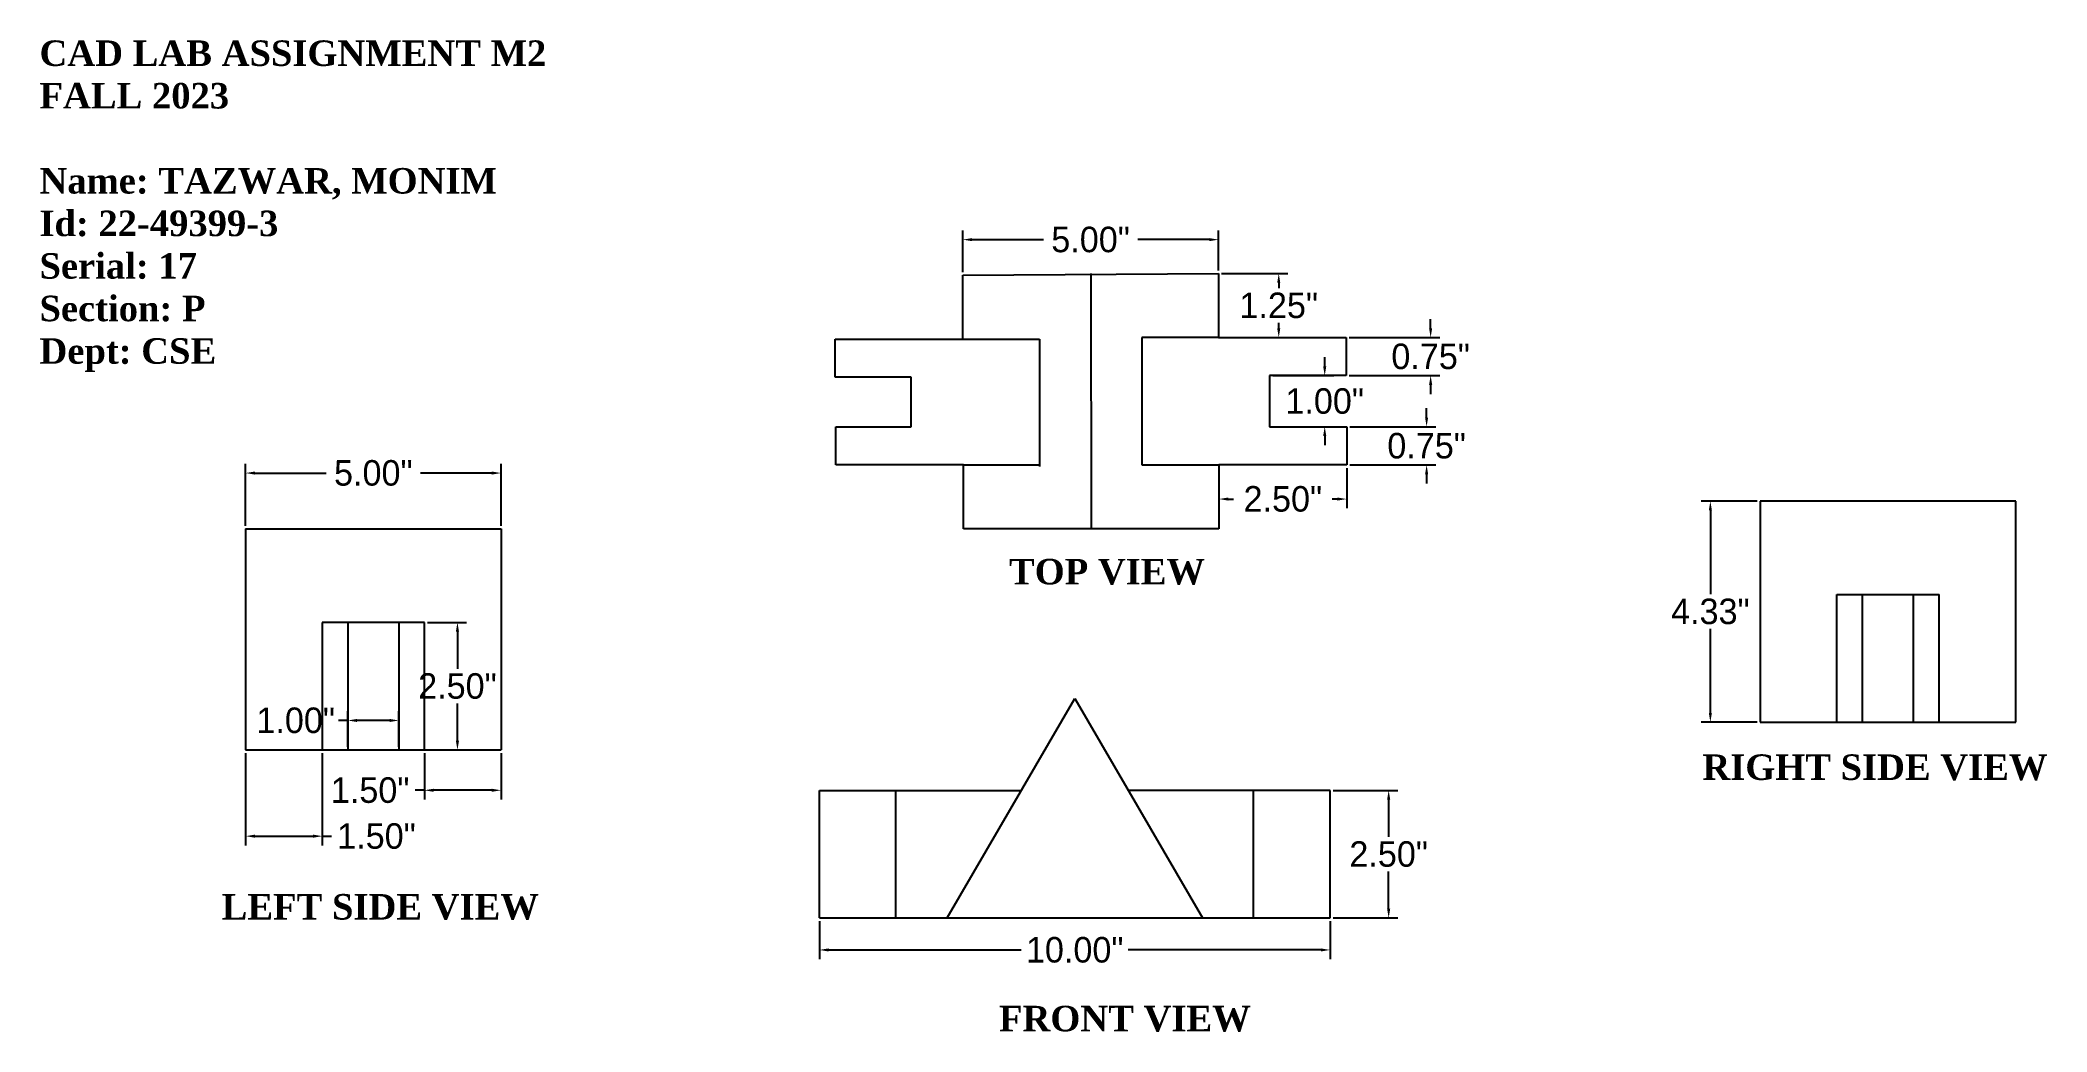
# Model space of a CAD drawing. Header units: inches. Extents: x 28.6 to 67.9, y 4.8 to 24.2.
import ezdxf

# ---------------------------------------------------------------- set-up
doc = ezdxf.new("R2010")
doc.units = ezdxf.units.IN
doc.header["$MEASUREMENT"] = 0
doc.dimstyles.get("Standard").update_dxf_attribs({"dimtxt": 0.5, "dimasz": 0.18, "dimexe": 0.18, "dimexo": 0.0625, "dimgap": 0.09, "dimtad": 0, "dimtih": 1, "dimtoh": 1, "dimzin": 0, "dimdsep": 46, "dimlunit": 3, "dimtxsty": 'Standard', "dimcen": 0.09, "dimclrt": 5, "dimadec": 0, "dimazin": 0, "dimtfac": 1, "dimtofl": 0, "dimtmove": 0, "dimatfit": 3, "dimfxl": 1, "dimtolj": 1, "dimtzin": 0, "dimarcsym": 0})

# ---------------------------------------------------------------- blocks, each defined once
blk = doc.blocks.new('*D40')
at = {"color": 0, "lineweight": -2}
for p, q in [((46.671, 19.694), (46.671, 20.509)), ((51.675, 19.727), (51.675, 20.509)), ((46.851, 20.329), (48.25, 20.329)), ((51.495, 20.329), (50.097, 20.329))]:
    blk.add_line(p, q, dxfattribs=at)
at = {"color": 0}
for points in [[(46.851, 20.359), (46.851, 20.299), (46.671, 20.329)], [(51.495, 20.359), (51.495, 20.299), (51.675, 20.329)]]:
    blk.add_solid(points, dxfattribs=at)
at = {"layer": 'Defpoints', "color": 0}
for p in [(51.675, 20.329), (51.675, 19.664), (46.671, 19.632)]:
    blk.add_point(p, dxfattribs=at)
at = {"color": 5, "insert": (49.173, 20.329), "char_height": 0.5, "attachment_point": 5}
blk.add_mtext('\\A1;5.00"', dxfattribs=at)
blk = doc.blocks.new('*D41')
at = {"color": 0, "lineweight": -2}
for p, q in [((51.738, 19.664), (53.037, 19.664)), ((52.857, 19.484), (52.857, 19.379)), ((52.857, 18.594), (52.857, 18.699)), ((51.738, 18.414), (53.037, 18.414))]:
    blk.add_line(p, q, dxfattribs=at)
at = {"color": 0}
for points in [[(52.827, 19.484), (52.887, 19.484), (52.857, 19.664)], [(52.827, 18.594), (52.887, 18.594), (52.857, 18.414)]]:
    blk.add_solid(points, dxfattribs=at)
at = {"layer": 'Defpoints', "color": 0}
for p in [(51.675, 19.664), (52.857, 19.664), (51.675, 18.414)]:
    blk.add_point(p, dxfattribs=at)
at = {"color": 5, "insert": (52.857, 19.039), "char_height": 0.5, "attachment_point": 5}
blk.add_mtext('\\A1;1.25"', dxfattribs=at)
blk = doc.blocks.new('*D42')
at = {"color": 0, "lineweight": -2}
for p, q in [((55.831, 18.594), (55.831, 18.774)), ((54.238, 18.414), (56.011, 18.414)), ((54.238, 17.664), (56.011, 17.664)), ((55.831, 17.484), (55.831, 17.304))]:
    blk.add_line(p, q, dxfattribs=at)
at = {"color": 0}
for points in [[(55.801, 18.594), (55.861, 18.594), (55.831, 18.414)], [(55.801, 17.484), (55.861, 17.484), (55.831, 17.664)]]:
    blk.add_solid(points, dxfattribs=at)
at = {"layer": 'Defpoints', "color": 0}
for p in [(54.175, 18.414), (55.831, 18.414), (54.175, 17.664)]:
    blk.add_point(p, dxfattribs=at)
at = {"color": 5, "insert": (55.831, 18.039), "char_height": 0.5, "attachment_point": 5}
blk.add_mtext('\\A1;0.75"', dxfattribs=at)
blk = doc.blocks.new('*D43')
at = {"color": 0, "lineweight": -2}
for p, q in [((53.757, 17.844), (53.757, 18.024)), ((52.738, 17.664), (53.937, 17.664)), ((52.738, 16.664), (53.937, 16.664)), ((53.757, 16.484), (53.757, 16.304))]:
    blk.add_line(p, q, dxfattribs=at)
at = {"color": 0}
for points in [[(53.727, 17.844), (53.787, 17.844), (53.757, 17.664)], [(53.727, 16.484), (53.787, 16.484), (53.757, 16.664)]]:
    blk.add_solid(points, dxfattribs=at)
at = {"layer": 'Defpoints', "color": 0}
for p in [(52.675, 17.664), (53.757, 17.664), (52.675, 16.664)]:
    blk.add_point(p, dxfattribs=at)
at = {"color": 5, "insert": (53.757, 17.164), "char_height": 0.5, "attachment_point": 5}
blk.add_mtext('\\A1;1.00"', dxfattribs=at)
blk = doc.blocks.new('*D44')
at = {"color": 0, "lineweight": -2}
for p, q in [((55.752, 16.844), (55.752, 17.024)), ((54.25, 16.664), (55.932, 16.664)), ((54.25, 15.914), (55.932, 15.914)), ((55.752, 15.734), (55.752, 15.554))]:
    blk.add_line(p, q, dxfattribs=at)
at = {"color": 0}
for points in [[(55.722, 16.844), (55.782, 16.844), (55.752, 16.664)], [(55.722, 15.734), (55.782, 15.734), (55.752, 15.914)]]:
    blk.add_solid(points, dxfattribs=at)
at = {"layer": 'Defpoints', "color": 0}
for p in [(54.187, 16.664), (55.752, 16.664), (54.187, 15.914)]:
    blk.add_point(p, dxfattribs=at)
at = {"color": 5, "insert": (55.752, 16.289), "char_height": 0.5, "attachment_point": 5}
blk.add_mtext('\\A1;0.75"', dxfattribs=at)
blk = doc.blocks.new('*D45')
at = {"color": 0, "lineweight": -2}
for p, q in [((51.687, 15.852), (51.687, 15.067)), ((54.187, 15.852), (54.187, 15.067)), ((51.867, 15.247), (51.972, 15.247)), ((54.007, 15.247), (53.902, 15.247))]:
    blk.add_line(p, q, dxfattribs=at)
at = {"color": 0}
for points in [[(51.867, 15.277), (51.867, 15.217), (51.687, 15.247)], [(54.007, 15.277), (54.007, 15.217), (54.187, 15.247)]]:
    blk.add_solid(points, dxfattribs=at)
at = {"layer": 'Defpoints', "color": 0}
for p in [(51.687, 15.914), (54.187, 15.914), (51.687, 15.247)]:
    blk.add_point(p, dxfattribs=at)
at = {"color": 5, "insert": (52.937, 15.247), "char_height": 0.5, "attachment_point": 5}
blk.add_mtext('\\A1;2.50"', dxfattribs=at)
blk = doc.blocks.new('*D46')
at = {"color": 0, "lineweight": -2}
for p, q in [((43.862, 6.976), (43.862, 6.233)), ((53.862, 6.976), (53.862, 6.233)), ((44.042, 6.413), (47.814, 6.413)), ((53.682, 6.413), (49.911, 6.413))]:
    blk.add_line(p, q, dxfattribs=at)
at = {"color": 0}
for points in [[(44.042, 6.443), (44.042, 6.383), (43.862, 6.413)], [(53.682, 6.443), (53.682, 6.383), (53.862, 6.413)]]:
    blk.add_solid(points, dxfattribs=at)
at = {"layer": 'Defpoints', "color": 0}
for p in [(43.862, 7.039), (53.862, 7.039), (53.862, 6.413)]:
    blk.add_point(p, dxfattribs=at)
at = {"color": 5, "insert": (48.862, 6.413), "char_height": 0.5, "attachment_point": 5}
blk.add_mtext('\\A1;10.00"', dxfattribs=at)
blk = doc.blocks.new('*D47')
at = {"color": 0, "lineweight": -2}
for p, q in [((53.925, 9.539), (55.189, 9.539)), ((55.009, 9.359), (55.009, 8.629)), ((55.009, 7.219), (55.009, 7.949)), ((53.925, 7.039), (55.189, 7.039))]:
    blk.add_line(p, q, dxfattribs=at)
at = {"color": 0}
for points in [[(54.979, 9.359), (55.039, 9.359), (55.009, 9.539)], [(54.979, 7.219), (55.039, 7.219), (55.009, 7.039)]]:
    blk.add_solid(points, dxfattribs=at)
at = {"layer": 'Defpoints', "color": 0}
for p in [(53.862, 9.539), (55.009, 9.539), (53.862, 7.039)]:
    blk.add_point(p, dxfattribs=at)
at = {"color": 5, "insert": (55.009, 8.289), "char_height": 0.5, "attachment_point": 5}
blk.add_mtext('\\A1;2.50"', dxfattribs=at)
blk = doc.blocks.new('*D48')
at = {"color": 0, "lineweight": -2}
for p, q in [((32.629, 14.724), (32.629, 15.936)), ((32.809, 15.756), (34.206, 15.756)), ((37.449, 15.756), (36.052, 15.756)), ((37.629, 14.724), (37.629, 15.936))]:
    blk.add_line(p, q, dxfattribs=at)
at = {"color": 0}
for points in [[(32.809, 15.786), (32.809, 15.726), (32.629, 15.756)], [(37.449, 15.786), (37.449, 15.726), (37.629, 15.756)]]:
    blk.add_solid(points, dxfattribs=at)
at = {"layer": 'Defpoints', "color": 0}
for p in [(32.629, 15.756), (32.629, 14.661), (37.629, 14.661)]:
    blk.add_point(p, dxfattribs=at)
at = {"color": 5, "insert": (35.129, 15.756), "char_height": 0.5, "attachment_point": 5}
blk.add_mtext('\\A1;5.00"', dxfattribs=at)
blk = doc.blocks.new('*D49')
at = {"color": 0, "lineweight": -2}
for p, q in [((36.192, 12.831), (36.956, 12.831)), ((36.776, 12.651), (36.776, 11.921)), ((36.776, 10.511), (36.776, 11.241)), ((36.192, 10.331), (36.956, 10.331))]:
    blk.add_line(p, q, dxfattribs=at)
at = {"color": 0}
for points in [[(36.746, 12.651), (36.806, 12.651), (36.776, 12.831)], [(36.746, 10.511), (36.806, 10.511), (36.776, 10.331)]]:
    blk.add_solid(points, dxfattribs=at)
at = {"layer": 'Defpoints', "color": 0}
for p in [(36.129, 12.831), (36.776, 12.831), (36.129, 10.331)]:
    blk.add_point(p, dxfattribs=at)
at = {"color": 5, "insert": (36.776, 11.581), "char_height": 0.5, "attachment_point": 5}
blk.add_mtext('\\A1;2.50"', dxfattribs=at)
blk = doc.blocks.new('*D50')
at = {"color": 0, "lineweight": -2}
for p, q in [((36.129, 10.269), (36.129, 9.361)), ((37.629, 10.269), (37.629, 9.361)), ((36.129, 9.541), (35.949, 9.541)), ((37.449, 9.541), (36.309, 9.541))]:
    blk.add_line(p, q, dxfattribs=at)
at = {"color": 0}
for points in [[(36.309, 9.571), (36.309, 9.511), (36.129, 9.541)], [(37.449, 9.571), (37.449, 9.511), (37.629, 9.541)]]:
    blk.add_solid(points, dxfattribs=at)
at = {"layer": 'Defpoints', "color": 0}
for p in [(36.129, 10.331), (37.629, 10.331), (36.129, 9.541)]:
    blk.add_point(p, dxfattribs=at)
at = {"color": 5, "insert": (35.067, 9.541), "char_height": 0.5, "attachment_point": 5}
blk.add_mtext('\\A1;1.50"', dxfattribs=at)
blk = doc.blocks.new('*D51')
at = {"color": 0, "lineweight": -2}
for p, q in [((34.629, 10.394), (34.629, 11.089)), ((35.629, 10.394), (35.629, 11.089)), ((34.629, 10.909), (34.449, 10.909)), ((35.449, 10.909), (34.809, 10.909))]:
    blk.add_line(p, q, dxfattribs=at)
at = {"color": 0}
for points in [[(34.809, 10.939), (34.809, 10.879), (34.629, 10.909)], [(35.449, 10.939), (35.449, 10.879), (35.629, 10.909)]]:
    blk.add_solid(points, dxfattribs=at)
at = {"layer": 'Defpoints', "color": 0}
for p in [(34.629, 10.909), (34.629, 10.331), (35.629, 10.331)]:
    blk.add_point(p, dxfattribs=at)
at = {"color": 5, "insert": (33.609, 10.909), "char_height": 0.5, "attachment_point": 5}
blk.add_mtext('\\A1;1.00"', dxfattribs=at)
blk = doc.blocks.new('*D52')
at = {"color": 0, "lineweight": -2}
for p, q in [((32.629, 10.269), (32.629, 8.462)), ((34.129, 10.269), (34.129, 8.462)), ((32.809, 8.642), (33.949, 8.642)), ((34.129, 8.642), (34.309, 8.642))]:
    blk.add_line(p, q, dxfattribs=at)
at = {"color": 0}
for points in [[(32.809, 8.672), (32.809, 8.612), (32.629, 8.642)], [(33.949, 8.672), (33.949, 8.612), (34.129, 8.642)]]:
    blk.add_solid(points, dxfattribs=at)
at = {"layer": 'Defpoints', "color": 0}
for p in [(32.629, 10.331), (34.129, 10.331), (34.129, 8.642)]:
    blk.add_point(p, dxfattribs=at)
at = {"color": 5, "insert": (35.191, 8.642), "char_height": 0.5, "attachment_point": 5}
blk.add_mtext('\\A1;1.50"', dxfattribs=at)
blk = doc.blocks.new('*D53')
at = {"color": 0, "lineweight": -2}
for p, q in [((62.224, 15.208), (61.128, 15.208)), ((61.308, 15.028), (61.308, 13.383)), ((61.308, 11.058), (61.308, 12.703)), ((62.224, 10.878), (61.128, 10.878))]:
    blk.add_line(p, q, dxfattribs=at)
at = {"color": 0}
for points in [[(61.278, 15.028), (61.338, 15.028), (61.308, 15.208)], [(61.278, 11.058), (61.338, 11.058), (61.308, 10.878)]]:
    blk.add_solid(points, dxfattribs=at)
at = {"layer": 'Defpoints', "color": 0}
for p in [(61.308, 15.208), (62.286, 15.208), (62.286, 10.878)]:
    blk.add_point(p, dxfattribs=at)
at = {"color": 5, "insert": (61.308, 13.043), "char_height": 0.5, "attachment_point": 5}
blk.add_mtext('\\A1;4.33"', dxfattribs=at)

msp = doc.modelspace()

# ---------------------------------------------------------------- linework, layer by layer
for p, q in [((46.671, 19.632), (51.675, 19.664)), ((49.175, 19.664), (49.187, 14.664)), ((51.675, 19.664), (51.675, 18.414)), ((46.671, 18.382), (46.671, 19.632)), ((44.171, 17.632), (44.171, 18.382)), ((44.171, 18.382), (46.671, 18.382)), ((46.671, 18.382), (48.171, 18.382)), ((48.171, 18.382), (48.171, 15.882)), ((51.675, 18.414), (50.175, 18.414)), ((50.175, 18.414), (50.175, 15.914)), ((51.675, 18.414), (54.175, 18.414)), ((54.175, 18.414), (54.175, 17.664)), ((45.658, 17.632), (44.171, 17.632)), ((45.658, 16.664), (45.658, 17.632)), ((54.175, 17.664), (52.675, 17.664)), ((52.675, 17.664), (52.675, 16.664)), ((44.187, 15.914), (44.187, 16.664)), ((44.187, 16.664), (45.658, 16.664)), ((52.675, 16.664), (54.187, 16.664)), ((54.187, 16.664), (54.187, 15.914)), ((46.687, 15.914), (44.187, 15.914)), ((46.687, 14.664), (46.687, 15.914)), ((46.687, 15.914), (48.187, 15.914)), ((50.175, 15.914), (51.675, 15.914)), ((54.187, 15.914), (51.687, 15.914)), ((51.687, 15.914), (51.687, 14.664)), ((62.286, 15.208), (62.286, 10.878)), ((67.286, 15.208), (62.286, 15.208)), ((67.286, 10.878), (67.286, 15.208)), ((32.629, 14.661), (37.629, 14.661)), ((32.629, 14.661), (32.629, 10.331)), ((37.629, 14.661), (37.629, 10.331)), ((49.187, 14.664), (46.687, 14.664)), ((51.687, 14.664), (49.187, 14.664)), ((63.786, 10.878), (63.786, 13.378)), ((63.786, 13.378), (65.786, 13.378)), ((64.286, 10.878), (64.286, 13.378)), ((65.286, 10.878), (65.286, 13.378)), ((65.786, 10.878), (65.786, 13.378)), ((34.629, 12.831), (34.129, 12.831)), ((34.129, 12.831), (34.129, 10.331)), ((35.629, 12.831), (34.629, 12.831)), ((34.629, 12.831), (34.629, 10.331)), ((36.129, 12.831), (35.629, 12.831)), ((35.629, 12.831), (35.629, 10.331)), ((36.129, 10.331), (36.129, 12.831)), ((46.362, 7.039), (48.862, 11.339)), ((48.862, 11.339), (51.362, 7.039)), ((62.286, 10.878), (63.786, 10.878)), ((63.786, 10.878), (64.286, 10.878)), ((64.286, 10.878), (65.286, 10.878)), ((65.286, 10.878), (65.786, 10.878)), ((65.786, 10.878), (67.286, 10.878)), ((32.629, 10.331), (34.129, 10.331)), ((34.129, 10.331), (34.629, 10.331)), ((34.629, 10.331), (35.629, 10.331)), ((35.629, 10.331), (36.129, 10.331)), ((36.129, 10.331), (37.629, 10.331)), ((43.862, 7.039), (43.862, 9.539)), ((43.862, 9.539), (47.816, 9.539)), ((53.862, 9.539), (49.909, 9.539)), ((53.862, 7.039), (53.862, 9.539)), ((43.862, 7.039), (53.862, 7.039))]:
    msp.add_line(p, q)
at = {"color": 1}
for p, q in [((45.362, 7.039), (45.362, 9.539)), ((52.362, 7.039), (52.362, 9.539))]:
    msp.add_line(p, q, dxfattribs=at)

# ---------------------------------------------------------------- texts
at = {"insert": (28.592, 24.232), "char_height": 0.5, "width": 10.675, "attachment_point": 1}
msp.add_mtext('{\\fTimes New Roman|b1|i0|c0|p18;CAD LAB ASSIGNMENT M2\\PFALL 2023\\P\\PName: TAZWAR, MONIM\\PId: 22-49399-3\\PSerial: 17\\PSection: P\\PDept: CSE}', dxfattribs=at)
at = {"char_height": 0.5, "attachment_point": 1}
for s, insert in [('{\\fTimes New Roman|b1|i0|c0|p18;TOP VIEW}', (47.575, 14.075)), ('{\\fTimes New Roman|b1|i0|c0|p18;RIGHT SIDE VIEW}', (61.152, 10.244)), ('{\\fTimes New Roman|b1|i0|c0|p18;LEFT SIDE VIEW}', (32.159, 7.508)), ('{\\fTimes New Roman|b1|i0|c0|p18;FRONT VIEW}', (47.379, 5.319))]:
    msp.add_mtext(s, dxfattribs=dict(at, insert=insert))

# ---------------------------------------------------------------- dimensions: what is measured, and where the dimension line sits
for base, p1, p2, picture, middle in [((51.675, 20.329), (46.671, 19.632), (51.675, 19.664), '*D40', (49.173, 20.329)), ((32.629, 15.756), (37.629, 14.661), (32.629, 14.661), '*D48', (35.129, 15.756)), ((51.687, 15.247), (54.187, 15.914), (51.687, 15.914), '*D45', (52.937, 15.247)), ((34.629, 10.909), (35.629, 10.331), (34.629, 10.331), '*D51', (33.609, 10.909)), ((34.129, 8.642), (32.629, 10.331), (34.129, 10.331), '*D52', (35.191, 8.642)), ((36.129, 9.541), (37.629, 10.331), (36.129, 10.331), '*D50', (35.067, 9.541)), ((53.862, 6.413), (43.862, 7.039), (53.862, 7.039), '*D46', (48.862, 6.413))]:
    dim = msp.add_linear_dim(base=base, p1=p1, p2=p2, dimstyle='Standard')
    dim.commit()
    dim.dimension.update_dxf_attribs({"geometry": picture, "text_midpoint": middle})
for base, p1, p2, picture, middle in [((52.857, 19.664), (51.675, 18.414), (51.675, 19.664), '*D41', (52.857, 19.039)), ((55.831, 18.414), (54.175, 17.664), (54.175, 18.414), '*D42', (55.831, 18.039)), ((53.757, 17.664), (52.675, 16.664), (52.675, 17.664), '*D43', (53.757, 17.164)), ((55.752, 16.664), (54.187, 15.914), (54.187, 16.664), '*D44', (55.752, 16.289)), ((61.308, 15.208), (62.286, 10.878), (62.286, 15.208), '*D53', (61.308, 13.043)), ((36.776, 12.831), (36.129, 10.331), (36.129, 12.831), '*D49', (36.776, 11.581)), ((55.009, 9.539), (53.862, 7.039), (53.862, 9.539), '*D47', (55.009, 8.289))]:
    dim = msp.add_linear_dim(base=base, p1=p1, p2=p2, angle=90, dimstyle='Standard')
    dim.commit()
    dim.dimension.update_dxf_attribs({"geometry": picture, "text_midpoint": middle})

doc.saveas('drawing.dxf')
